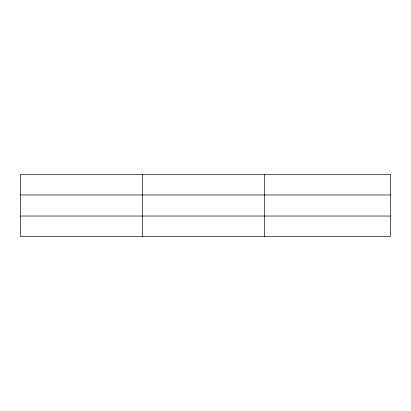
<?xml version="1.0" encoding="UTF-8"?>
<svg xmlns="http://www.w3.org/2000/svg" width="411" height="411" viewBox="0 0 411 411"><rect width="100%" height="100%" fill="white"/><g stroke="black" fill="none" stroke-linecap="round" stroke-linejoin="round"><path stroke-width="0.62" d="M142.617 236.505L142.617 174.495M264.684 236.505L264.684 174.495M20.55 194.958L390.45 194.958M20.55 216.042L390.45 216.042M390.45 174.495L390.45 236.505L20.55 236.505L20.55 174.495L390.45 174.495"/></g></svg>
